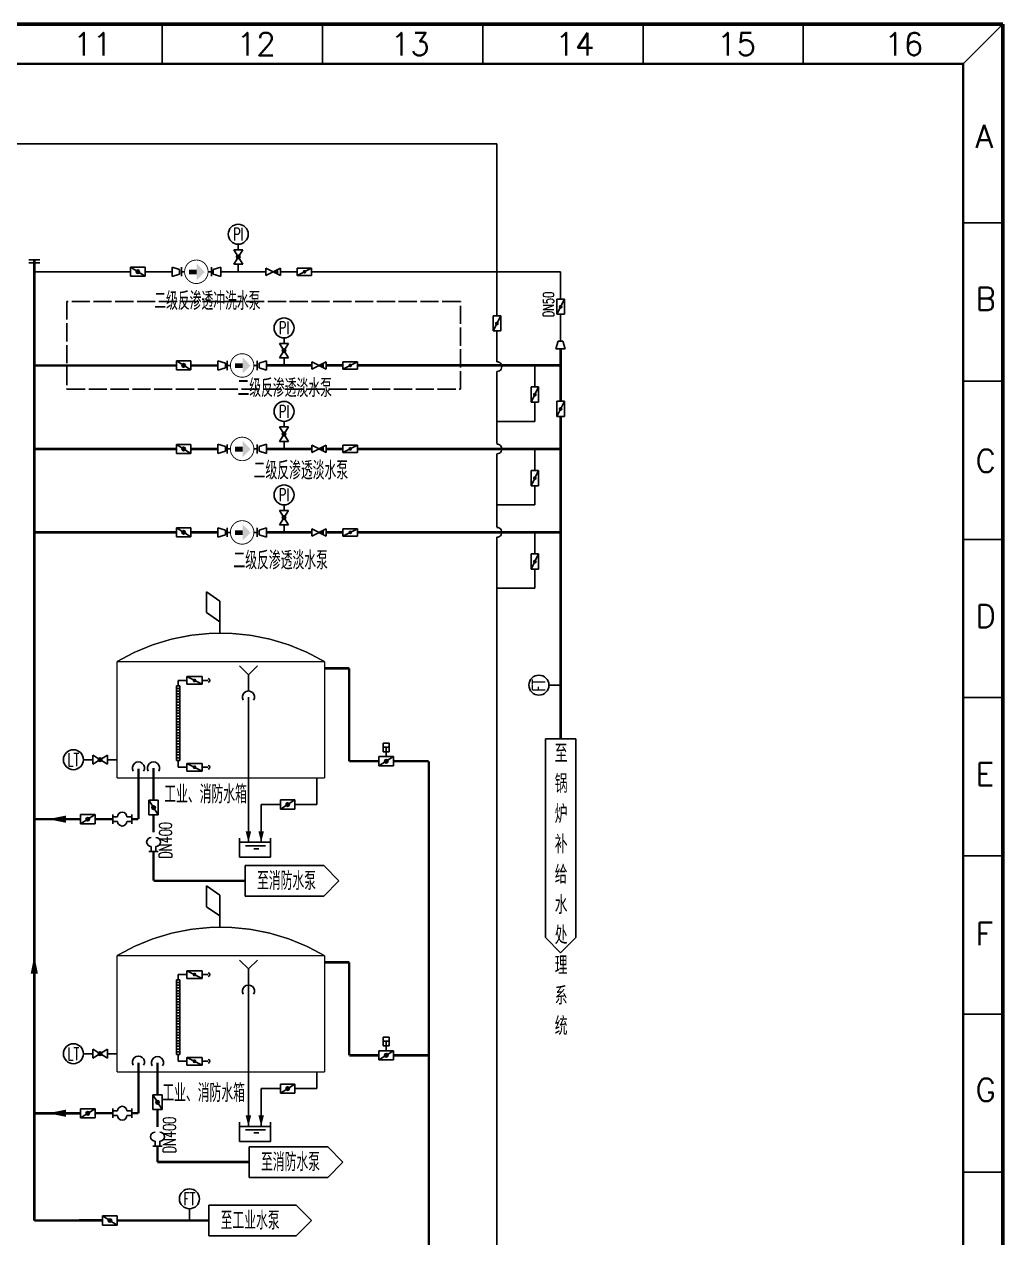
# Model space of a CAD drawing. Header units: millimetres. Extents: x 4389 to 5116, y 17000 to 17505.
# Drawn here: x 4846.5 to 5115.8, y 17170.9 to 17504.8 of the extents above; entities that cross this region are included whole.
import ezdxf
from ezdxf.enums import TextEntityAlignment as Align

# ---------------------------------------------------------------- set-up
doc = ezdxf.new("R2010")
doc.units = ezdxf.units.MM
doc.linetypes.add('DASHED', pattern=[6, 5, -1])
for name, color, linetype in [('1', 1, 'Continuous'), ('3', 1, 'Continuous'), ('B', 6, 'Continuous'), ('cloud', 7, 'Continuous'), ('TEXT', 5, 'Continuous'), ('修改', 7, 'Continuous'), ('手动蝶阀', 7, 'Continuous'), ('明细栏', 7, 'Continuous'), ('气动蝶阀', 7, 'Continuous'), ('生产水', 1, 'Continuous')]:
    doc.layers.add(name, color=color, linetype=linetype)
doc.styles.add('HZ', font='geditxt.shx', dxfattribs={"width": 0.7, "bigfont": 'hztxt1.shx'})
doc.styles.add('样式 2', font='txt.shx', dxfattribs={"height": 2})

# ---------------------------------------------------------------- blocks, each defined once
blk = doc.blocks.new('A$C17911FE2')
h = blk.add_hatch(color=0)
edge = h.paths.add_edge_path()
edge.add_arc((1.25, 2.000000170604835), 0.5, 0, 360)
at = {"color": 0}
for p, q in [((0, 1.706048351479694e-07), (2.5, 4.000000170604835)), ((0, 4.000000170604835), (0, 1.706048351479694e-07)), ((0, 4.000000170604835), (2.5, 4.000000170604835)), ((2.5, 4.000000170604835), (2.5, 1.706048351479694e-07)), ((0, 1.706048351479694e-07), (2.5, 1.706048351479694e-07))]:
    blk.add_line(p, q, dxfattribs=at)
blk.add_circle((1.25, 2.000000170604835), 0.5, dxfattribs=at)
blk = doc.blocks.new('A$C73E33F1F')
at = {"color": 7}
for p, q in [((1.174184410501766e-05, 1.316471752943471e-06), (1.174184410501766e-05, 2.55753120989084)), ((2.089024229475058, 1.920021515323697), (2.089024229475058, 0.637511011038896))]:
    blk.add_line(p, q, dxfattribs=at)
at = {"color": 0}
for p, q in [((2.089024229475058, 1.920021515323697), (1.174184410501766e-05, 2.55753120989084)), ((2.089024229475058, 0.637511011038896), (1.174184410501766e-05, 1.316471752943471e-06))]:
    blk.add_line(p, q, dxfattribs=at)
blk = doc.blocks.new('A$C44DA49FD')
at = {"color": 0, "const_width": 0.25}
blk.add_lwpolyline([(7.342407961882458, 3.357097850809168, 1.000000001724016), (0.8782189824385966, 3.357097850809168, 0.9999999982760351), (7.342407961882458, 3.357097850809168, -0.9999999982760355)], format="xyb", dxfattribs=at)
at = {"color": 7}
for points in [[(4.216031578106055, 3.962341459036907), (2.112595638981389, 3.962341459036907), (4.216031578106055, 2.639341459036586), (2.112595638981389, 2.639341459036586)], [(6.421031578105982, 3.300841459036747), (4.216031578106055, 5.617963431619501), (4.216031578106055, 1.095841459036819)]]:
    blk.add_solid(points, dxfattribs=at)
at = {"layer": '修改', "color": 0}
for p, q in [((-4.896798884601594e-06, 4.607097856381642), (-4.896798884601594e-06, 2.107097856381642)), ((-4.896798856179885e-06, 3.357097856381188), (0.9130881543019029, 3.357097856381188)), ((8.255501012983217, 3.357097856381188), (7.342407961882458, 3.357097856381188)), ((8.255501012983245, 4.607097856381642), (8.255501012983245, 2.107097856381642))]:
    blk.add_line(p, q, dxfattribs=at)
blk = doc.blocks.new('A$C10D062EE')
at = {"layer": '气动蝶阀', "color": 7}
for p, q in [((3.541500518622342e-06, 2.830260075644219), (2.369562532599048, 2.830260075644219)), ((3.541500518622342e-06, 2.830260075644219), (3.541500518622342e-06, 1.169740265566361)), ((3.541500518622342e-06, 1.169740265566361), (2.369562532599048, 1.169740265566361)), ((1.148882656100568, 2.830260075645128), (1.148882656100568, 1.169740265566361)), ((3.73266406672542, 2.000000170605745), (1.148882656100568, 2.000000170605745)), ((2.369562532599048, 2.830260075644219), (2.369562532599048, 1.169740265566361))]:
    blk.add_line(p, q, dxfattribs=at)
at = {"color": 0}
blk.add_blockref('A$C17911FE2', (3.73266406672542, 9.094947017729282e-13), dxfattribs=at)

msp = doc.modelspace()

# ---------------------------------------------------------------- hatches: boundary and pattern name
h = msp.add_hatch(color=0)
edge = h.paths.add_edge_path()
edge.add_arc((4905.394353996447, 17440.80017453073), 0.5, 0, 360)
for points in [[(4916.166878753059, 17436.15624393796), (4915.022469565462, 17436.72844853177), (4916.166878753059, 17437.30065312556)], [(4928.770071683849, 17410.37137420509), (4927.625662496252, 17410.94357879888), (4928.770071683849, 17411.51578339268)], [(4928.770071683849, 17387.39633230394), (4927.625662496252, 17387.96853689773), (4928.770071683849, 17388.54074149154)], [(4928.770071683849, 17364.42129040279), (4927.625662496252, 17364.99349499659), (4928.770071683849, 17365.56569959039)]]:
    msp.add_hatch(color=256).paths.add_polyline_path(points)
h = msp.add_hatch(color=0)
edge = h.paths.add_edge_path()
edge.add_arc((4917.997546927236, 17415.00860733122), 0.5, 0, 360)
h = msp.add_hatch(color=0)
edge = h.paths.add_edge_path()
edge.add_arc((4917.997546927236, 17392.03356543008), 0.5, 0, 360)
h = msp.add_hatch(color=0)
edge = h.paths.add_edge_path()
edge.add_arc((4917.997546927236, 17369.05852352893), 0.5, 0, 360)
h = msp.add_hatch(color=0)
edge = h.paths.add_edge_path()
edge.add_arc((4867.379859285674, 17302.43155151436), 0.5, 0, 360)
h = msp.add_hatch(color=0)
edge = h.paths.add_edge_path()
edge.add_arc((4867.379859285674, 17221.49690572357), 0.5, 0, 360)

# ---------------------------------------------------------------- linework, layer by layer
at = {"color": 7, "linetype": 'ByBlock', "lineweight": 50}
for p, q in [((4388.593228146448, 17504.84202696135), (5115.828018915087, 17504.84202696135)), ((5115.828018915087, 17504.84202696135), (5115.828018915087, 16999.69690283464))]:
    msp.add_line(p, q, dxfattribs=at)
at = {"color": 7, "linetype": 'ByBlock', "lineweight": -3}
for p, q in [((4884.484616163089, 17504.84202696135), (4884.484616163089, 17493.95527859656)), ((4928.575947040528, 17504.84202696135), (4928.575947040528, 17493.95527859656)), ((4972.73984386006, 17504.84202696135), (4972.73984386006, 17493.95527859656)), ((5016.8311747375, 17504.84202696135), (5016.8311747375, 17493.95527859656)), ((5060.92250561494, 17504.84202696135), (5060.92250561494, 17493.95527859656)), ((5104.941270550288, 17493.95527859656), (5115.828018915087, 17504.84202696135)), ((5115.828018915087, 17450.16442318434), (5104.941270550288, 17450.16442318434)), ((5115.828018915087, 17450.16442318434), (5104.941270550288, 17450.16442318434)), ((5115.828018915087, 17406.61742972515), (5104.941270550288, 17406.61742972515)), ((5115.828018915087, 17363.07043626595), (5104.941270550288, 17363.07043626595)), ((5115.828018915087, 17319.52344280675), (5104.941270550288, 17319.52344280675)), ((5115.828018915087, 17275.97644934755), (5104.941270550288, 17275.97644934755)), ((5115.828018915087, 17232.42945588835), (5104.941270550288, 17232.42945588835)), ((5115.828018915087, 17188.88246242915), (5104.941270550288, 17188.88246242915))]:
    msp.add_line(p, q, dxfattribs=at)
at = {"color": 7, "linetype": 'ByBlock', "lineweight": 30}
for p, q in [((4399.479976511249, 17493.95527859656), (5104.941270550288, 17493.95527859656)), ((5104.941270550288, 17493.95527859656), (5104.941270550288, 17010.58365119944))]:
    msp.add_line(p, q, dxfattribs=at)
at = {"color": 0}
for p, q in [((4976.596856118215, 17471.94187671013), (4514.907479139046, 17471.94187671013)), ((4905.394353996447, 17444.30017453073), (4905.394353996447, 17442.80017453073)), ((4906.644353996447, 17442.80017453073), (4904.144353996447, 17438.80017453073)), ((4906.644353996447, 17442.80017453073), (4904.144353996447, 17442.80017453073)), ((4906.644353996447, 17438.80017453073), (4904.144353996447, 17438.80017453073)), ((4905.394353996447, 17438.80017453073), (4905.394353996447, 17436.72844853176)), ((4917.997546927236, 17418.50860733122), (4917.997546927236, 17417.00860733122)), ((4919.247546927236, 17417.00860733122), (4916.747546927236, 17413.00860733122)), ((4919.247546927236, 17417.00860733122), (4916.747546927236, 17417.00860733122)), ((4919.247546927236, 17413.00860733122), (4916.747546927236, 17413.00860733122)), ((4917.997546927236, 17413.00860733122), (4917.997546927236, 17410.93688133225)), ((4917.997546927236, 17395.53356543008), (4917.997546927236, 17394.03356543008)), ((4919.247546927236, 17394.03356543008), (4916.747546927236, 17390.03356543008)), ((4919.247546927236, 17394.03356543008), (4916.747546927236, 17394.03356543008)), ((4919.247546927236, 17390.03356543008), (4916.747546927236, 17390.03356543008)), ((4917.997546927236, 17390.03356543008), (4917.997546927236, 17387.96183943111)), ((4919.247546927236, 17371.05852352893), (4916.747546927236, 17367.05852352893)), ((4919.247546927236, 17371.05852352893), (4916.747546927236, 17371.05852352893)), ((4917.997546927236, 17372.55852352893), (4917.997546927236, 17371.05852352893)), ((4919.247546927236, 17367.05852352893), (4916.747546927236, 17367.05852352893)), ((4917.997546927236, 17367.05852352893), (4917.997546927236, 17364.98679752996)), ((4896.684663285087, 17348.60104682175), (4896.684663285087, 17342.90513515995)), ((4990.906069742872, 17322.94742775734), (4994.133266950448, 17322.94742775734)), ((4989.933266950446, 17308.16407837288), (4998.333266950447, 17308.16407837288)), ((4865.379859285674, 17303.68155151436), (4869.379859285674, 17301.18155151436)), ((4865.379859285674, 17303.68155151436), (4865.379859285674, 17301.18155151436)), ((4869.379859285674, 17303.68155151436), (4869.379859285674, 17301.18155151436)), ((4907.26735167929, 17264.88461624452), (4907.26735167929, 17273.28461624452)), ((4933.124377263514, 17269.08461624452), (4928.924377263514, 17273.28461624452)), ((4896.684663285087, 17267.66640103095), (4896.684663285087, 17261.97048936916)), ((4933.124377263514, 17269.08461624452), (4928.924377263514, 17264.88461624452)), ((4994.13326695045, 17249.28242114025), (4989.933266950446, 17253.48242114024)), ((4994.13326695045, 17249.28242114025), (4998.333266950447, 17253.48242114024)), ((4865.379859285674, 17222.74690572357), (4869.379859285674, 17220.24690572357)), ((4865.379859285674, 17222.74690572357), (4865.379859285674, 17220.24690572357)), ((4869.379859285674, 17222.74690572357), (4869.379859285674, 17220.24690572357)), ((4908.359467848785, 17187.47166207051), (4908.359467848785, 17195.87166207052)), ((4934.216493433009, 17191.67166207052), (4930.016493433009, 17195.87166207052)), ((4934.216493433009, 17191.67166207052), (4930.016493433009, 17187.47166207051)), ((4891.953304465071, 17178.82096353567), (4891.953304465071, 17175.5937663281)), ((4897.254347227536, 17171.3937663281), (4897.254347227536, 17179.7937663281)), ((4925.524069250389, 17175.5937663281), (4921.324069250389, 17179.7937663281)), ((4925.524069250389, 17175.5937663281), (4921.324069250389, 17171.3937663281))]:
    msp.add_line(p, q, dxfattribs=at)
at = {"color": 3, "linetype": 'Continuous'}
for p, q in [((4847.750886187461, 17439.9956233747), (4850.750886187461, 17439.9956233747)), ((4847.750886187461, 17439.1956233747), (4850.750886187461, 17439.1956233747))]:
    msp.add_line(p, q, dxfattribs=at)
at = {"color": 7}
for p, q in [((4917.022012421805, 17435.72867710359), (4913.022926709119, 17437.72821995993)), ((4913.022926709119, 17435.72867710359), (4917.022012421805, 17437.72821995993)), ((4913.022926709119, 17437.72821995993), (4913.022926709119, 17435.72867710359)), ((4913.022926709119, 17437.72821995993), (4913.022926709119, 17435.72867710359)), ((4917.022012421805, 17437.72821995993), (4917.022012421805, 17435.72867710359)), ((4921.58533087597, 17435.72867710359), (4921.58533087597, 17437.72821995993)), ((4925.584416588655, 17437.72821995993), (4921.58533087597, 17435.72867710359)), ((4925.584416588655, 17435.72867710359), (4925.584416588655, 17437.72821995993)), ((4925.584416588656, 17435.72867710359), (4925.584416588656, 17437.72821995993)), ((4917.022926709119, 17436.72844853176), (4921.58533087597, 17436.72844853176)), ((4929.625205352595, 17409.94380737071), (4925.626119639908, 17411.94335022705)), ((4925.626119639908, 17409.94380737071), (4929.625205352595, 17411.94335022705)), ((4925.626119639908, 17411.94335022705), (4925.626119639908, 17409.94380737071)), ((4925.626119639908, 17411.94335022705), (4925.626119639908, 17409.94380737071)), ((4929.625205352595, 17411.94335022705), (4929.625205352595, 17409.94380737071)), ((4934.188523806759, 17409.94380737071), (4934.188523806759, 17411.94335022705)), ((4938.187609519445, 17411.94335022705), (4934.188523806759, 17409.94380737071)), ((4938.187609519445, 17409.94380737071), (4938.187609519445, 17411.94335022705)), ((4938.187609519446, 17409.94380737071), (4938.187609519446, 17411.94335022705)), ((4987.032816857827, 17410.94357879888), (4987.032816857825, 17405.02070799115)), ((4929.625205352595, 17386.96876546956), (4925.626119639908, 17388.9683083259)), ((4925.626119639908, 17386.96876546956), (4929.625205352595, 17388.9683083259)), ((4925.626119639908, 17388.9683083259), (4925.626119639908, 17386.96876546956)), ((4925.626119639908, 17388.9683083259), (4925.626119639908, 17386.96876546956)), ((4929.625205352595, 17388.9683083259), (4929.625205352595, 17386.96876546956)), ((4934.188523806759, 17386.96876546956), (4934.188523806759, 17388.9683083259)), ((4938.187609519445, 17388.9683083259), (4934.188523806759, 17386.96876546956)), ((4938.187609519445, 17386.96876546956), (4938.187609519445, 17388.9683083259)), ((4938.187609519446, 17386.96876546956), (4938.187609519446, 17388.9683083259)), ((4987.032816857828, 17387.96853689774), (4987.032816857826, 17382.04566609001)), ((4929.625205352595, 17363.99372356842), (4925.626119639908, 17365.99326642476)), ((4925.626119639908, 17363.99372356842), (4929.625205352595, 17365.99326642476)), ((4925.626119639908, 17365.99326642476), (4925.626119639908, 17363.99372356842)), ((4925.626119639908, 17365.99326642476), (4925.626119639908, 17363.99372356842)), ((4929.625205352595, 17365.99326642476), (4929.625205352595, 17363.99372356842)), ((4934.188523806759, 17363.99372356842), (4934.188523806759, 17365.99326642476)), ((4938.187609519445, 17365.99326642476), (4934.188523806759, 17363.99372356842)), ((4938.187609519445, 17363.99372356842), (4938.187609519445, 17365.99326642476)), ((4938.187609519446, 17363.99372356842), (4938.187609519446, 17365.99326642476)), ((4987.032816857828, 17364.99349499659), (4987.032816857826, 17359.07062418886)), ((4891.285527211543, 17325.28089517027), (4895.484567211544, 17323.18137517027)), ((4891.285527211543, 17323.18137517027), (4891.285527211543, 17325.28089517027)), ((4891.285527211543, 17323.18137517027), (4891.285527211543, 17325.28089517027)), ((4895.484567211544, 17323.18137517027), (4895.484567211544, 17325.28089517027)), ((4891.285527212418, 17301.40498845121), (4895.484567212417, 17299.30546845121)), ((4891.285527212418, 17299.30546845121), (4891.285527212418, 17301.40498845121)), ((4891.285527212418, 17299.30546845121), (4891.285527212418, 17301.40498845121)), ((4895.484567212417, 17299.30546845121), (4895.484567212417, 17301.40498845121)), ((4891.285527211543, 17244.34624937948), (4895.484567211544, 17242.24672937947)), ((4891.285527211543, 17242.24672937947), (4891.285527211543, 17244.34624937948)), ((4891.285527211543, 17242.24672937947), (4891.285527211543, 17244.34624937948)), ((4895.484567211544, 17242.24672937947), (4895.484567211544, 17244.34624937948)), ((4891.285527212418, 17220.47034266041), (4895.484567212417, 17218.37082266041)), ((4891.285527212418, 17218.37082266041), (4891.285527212418, 17220.47034266041)), ((4891.285527212418, 17218.37082266041), (4891.285527212418, 17220.47034266041)), ((4895.484567212417, 17218.37082266041), (4895.484567212417, 17220.47034266041))]:
    msp.add_line(p, q, dxfattribs=at)
at = {"color": 7, "linetype": 'Continuous'}
for p, q in [((4849.250886187462, 17436.72175106513), (4875.756693789693, 17436.72175106513)), ((4879.756693789693, 17436.72175106513), (4887.161898576794, 17436.72175106513)), ((4900.595429461838, 17436.72844853176), (4913.022926709119, 17436.72844853176))]:
    msp.add_line(p, q, dxfattribs=at)
for p, q in [((4896.684663285087, 17348.60104682175), (4900.281928061418, 17346.06512189017)), ((4900.281928061418, 17346.06512189017), (4900.281928061418, 17337.27339935478)), ((4896.684663285087, 17342.90513515995), (4900.281928061418, 17340.36921022837)), ((4908.189580744177, 17325.75546701925), (4905.701767823409, 17328.22539572659)), ((4908.189580744177, 17325.75546701925), (4910.677393664945, 17328.22539572659)), ((4908.189580744177, 17325.75546701925), (4908.189580744177, 17321.33373462357)), ((4908.189580744177, 17319.6541186506), (4908.189580744177, 17279.69196221143)), ((4927.008099378868, 17297.41531403597), (4927.008099378868, 17290.08784519158)), ((4911.705733205823, 17290.08784519158), (4911.705733205823, 17279.69196221143)), ((4916.990422372075, 17290.08784519158), (4911.705733205823, 17290.08784519158)), ((4927.008099378868, 17290.08784519158), (4920.990422372075, 17290.08784519158)), ((4905.779606327152, 17280.80147289293), (4905.779606327152, 17275.55267297742)), ((4914.282662190291, 17275.55267297742), (4914.282662190291, 17280.80147289293)), ((4914.282662190291, 17279.69196221143), (4905.779606327152, 17279.69196221143)), ((4912.917974212256, 17278.69156756439), (4907.433281498282, 17278.69156756439)), ((4909.243814271393, 17278.69156756439), (4907.459222300116, 17278.69156756439)), ((4911.028406242669, 17277.87774945274), (4909.663718264635, 17277.87774945274)), ((4912.917974212256, 17278.69156756439), (4911.448310235911, 17278.69156756439)), ((4905.779606327152, 17275.55267297742), (4914.282662190291, 17275.55267297742)), ((4896.684663285087, 17267.66640103095), (4900.281928061418, 17265.13047609937)), ((4900.281928061418, 17265.13047609937), (4900.281928061418, 17256.33875356398)), ((4896.684663285087, 17261.97048936916), (4900.281928061418, 17259.43456443758)), ((4908.189580744177, 17244.82082122846), (4905.701767823409, 17247.29074993579)), ((4908.189580744177, 17244.82082122846), (4910.677393664945, 17247.29074993579)), ((4908.189580744177, 17244.82082122846), (4908.189580744177, 17240.39908883277)), ((4908.189580744177, 17241.469039457), (4908.189580744177, 17201.50688301782)), ((4927.008099378868, 17216.48066824518), (4927.008099378869, 17211.90276599797)), ((4911.705733205823, 17211.90276599797), (4911.705733205823, 17201.50688301782)), ((4916.990422372075, 17211.90276599797), (4911.705733205823, 17211.90276599797)), ((4927.008099378868, 17211.90276599797), (4920.990422372075, 17211.90276599797)), ((4905.779606327152, 17202.61639369932), (4905.779606327152, 17197.36759378381)), ((4914.282662190291, 17201.50688301782), (4905.779606327152, 17201.50688301782)), ((4912.917974212256, 17200.50648837079), (4907.433281498282, 17200.50648837079)), ((4909.243814271393, 17200.50648837079), (4907.459222300116, 17200.50648837079)), ((4912.917974212256, 17200.50648837079), (4911.448310235911, 17200.50648837079)), ((4914.282662190291, 17197.36759378381), (4914.282662190291, 17202.61639369932)), ((4905.779606327152, 17197.36759378381), (4914.282662190291, 17197.36759378381)), ((4911.028406242669, 17199.69267025913), (4909.663718264635, 17199.69267025913))]:
    msp.add_line(p, q)
at = {"color": 3, "linetype": 'Continuous', "const_width": 0.7}
for points in [[(4849.25088618746, 17439.9956233747), (4849.25088618746, 17175.5937663281)], [(4994.133266950445, 17415.51786208442), (4994.133266950444, 17401.2690146534)], [(4849.25088618746, 17410.93688133225), (4888.359886720482, 17410.93688133225)], [(4892.359886720482, 17410.93688133225), (4899.765091507583, 17410.93688133225)], [(4913.198622392627, 17410.94357879888), (4925.626119639908, 17410.94357879888)], [(4929.626119639908, 17410.94357879888), (4934.188523806759, 17410.94357879888)], [(4938.188523806759, 17410.94357879888), (4994.133266950446, 17410.94357879888)], [(4994.133266950446, 17396.88960420541), (4994.133266950446, 17308.16407837288)], [(4849.25088618746, 17387.96183943111), (4888.359886720482, 17387.96183943111)], [(4892.359886720482, 17387.96183943111), (4899.765091507583, 17387.96183943111)], [(4913.198622392627, 17387.96853689773), (4925.626119639908, 17387.96853689773)], [(4929.626119639908, 17387.96853689773), (4934.188523806759, 17387.96853689773)], [(4938.188523806759, 17387.96853689773), (4994.133266950446, 17387.96853689773)], [(4849.25088618746, 17364.98679752996), (4888.359886720482, 17364.98679752996)], [(4892.359886720482, 17364.98679752996), (4899.765091507583, 17364.98679752996)], [(4913.198622392627, 17364.99349499659), (4925.626119639908, 17364.99349499659)], [(4929.626119639908, 17364.99349499659), (4934.188523806759, 17364.99349499659)], [(4938.188523806759, 17364.99349499659), (4994.133266950446, 17364.99349499659)], [(4935.933178197311, 17327.55940482552), (4929.156601978952, 17327.55940482552)], [(4935.933178197311, 17327.55940482552), (4935.933178197311, 17302.01117584283)], [(4944.130223390181, 17302.01117584283), (4935.933178197311, 17302.01117584283)], [(4957.847890632119, 17302.01117584283), (4948.130223390181, 17302.01117584283)], [(4957.847890632119, 17163.39297717617), (4957.847890632119, 17302.01117584283)], [(4877.928922491059, 17299.95767832811), (4877.928922491059, 17294.9708398813)], [(4877.928922491059, 17297.41531403597), (4877.928922491059, 17286.06597162046)], [(4882.05938913032, 17300.12716418669), (4882.05938913032, 17291.25414379087)], [(4882.0715821088, 17287.25414379087), (4882.0715821088, 17282.39108237622)], [(4861.981446324882, 17286.05377864198), (4849.25088618746, 17286.05377864198)], [(4870.844507739528, 17286.06597162046), (4865.981446324882, 17286.06597162046)], [(4882.07158210878, 17277.15344632858), (4882.07158210878, 17269.08461624452)], [(4907.26735167929, 17269.08461624451), (4882.07158210878, 17269.08461624452)], [(4935.933178197311, 17246.62475903472), (4929.156601978952, 17246.62475903472)], [(4935.933178197311, 17246.62475903472), (4935.933178197311, 17221.07653005203)], [(4944.130223390181, 17221.07653005203), (4935.933178197311, 17221.07653005203)], [(4957.847890632119, 17221.07653005203), (4948.130223390181, 17221.07653005203)], [(4877.928922491059, 17219.02303253732), (4877.928922491059, 17214.0361940905)], [(4883.151505299815, 17219.02303253732), (4883.151505299815, 17210.1500121415)], [(4877.928922491059, 17216.48066824518), (4877.928922491059, 17205.13132582966)], [(4861.981446324882, 17205.11913285118), (4849.25088618746, 17205.11913285118)], [(4870.844507739528, 17205.13132582966), (4865.981446324882, 17205.13132582966)], [(4883.163698278295, 17206.1500121415), (4883.163698278295, 17201.28695072685)], [(4883.163698278275, 17196.04931467921), (4883.163698278275, 17191.67166207052)], [(4908.359467848785, 17191.67166207051), (4883.163698278275, 17191.67166207052)], [(4868.058577657025, 17175.6230531815), (4849.25088618746, 17175.5937663281)], [(4897.254347227536, 17175.5937663281), (4872.058577657025, 17175.5937663281)]]:
    msp.add_lwpolyline(points, dxfattribs=at)
at = {"const_width": 0.3674159940862945}
for points in [[(4871.989649908741, 17329.41393317214, -0.2749898377790941), (4929.156601978952, 17329.41393317214)], [(4871.989649908741, 17248.47928738135, -0.2749898377790941), (4929.156601978952, 17248.47928738135)]]:
    msp.add_lwpolyline(points, format="xyb", dxfattribs=at)
for points in [[(4929.156601978952, 17329.41393317214), (4871.989649908741, 17329.41393317214)], [(4871.98964990874, 17329.41393317214), (4871.98964990874, 17297.41531403597)], [(4929.156601978952, 17329.41393317214), (4929.156601978952, 17297.41531403597)], [(4929.156601978952, 17297.41531403597), (4871.98964990874, 17297.41531403597)], [(4929.156601978952, 17248.47928738135), (4871.989649908741, 17248.47928738135)], [(4871.98964990874, 17248.47928738135), (4871.98964990874, 17216.48066824518)], [(4929.156601978952, 17248.47928738135), (4929.156601978952, 17216.48066824518)], [(4929.156601978952, 17216.48066824518), (4871.98964990874, 17216.48066824518)]]:
    msp.add_lwpolyline(points, dxfattribs=at)
at = {"color": 0, "linetype": 'Continuous', "const_width": 0.7}
for points in [[(4877.928922491059, 17286.06597162046), (4876.082143786711, 17286.06597162046)], [(4877.928922491059, 17205.13132582966), (4876.082143786711, 17205.13132582966)]]:
    msp.add_lwpolyline(points, dxfattribs=at)
at = {"color": 7}
for points in [[(4908.189580744179, 17282.69196221143, 1.5, 0, 0), (4908.189580744179, 17279.69196221143, 0, 0, 0)], [(4911.705733205823, 17282.69196221143, 1.5, 0, 0), (4911.705733205823, 17279.69196221143, 0, 0, 0)], [(4908.189580744179, 17204.50688301782, 1.5, 0, 0), (4908.189580744179, 17201.50688301782, 0, 0, 0)], [(4911.705733205823, 17204.50688301782, 1.5, 0, 0), (4911.705733205823, 17201.50688301782, 0, 0, 0)]]:
    msp.add_lwpolyline(points, format="xyseb", dxfattribs=at)
at = {"color": 0}
for centre, radius in [((4905.394353996447, 17447.05017453073), 2.75), ((4905.394353996447, 17440.80017453073), 0.5), ((4917.997546927236, 17421.25860733122), 2.75), ((4917.997546927236, 17415.00860733122), 0.5), ((4917.997546927236, 17398.28356543008), 2.75), ((4917.997546927236, 17392.03356543008), 0.5), ((4917.997546927236, 17375.30852352893), 2.75), ((4917.997546927236, 17369.05852352893), 0.5), ((4988.156069742872, 17322.94742775734), 2.75), ((4860.020068662608, 17302.43155151436), 2.75), ((4867.379859285674, 17302.43155151436), 0.5), ((4860.020068662608, 17221.49690572357), 2.75), ((4867.379859285674, 17221.49690572357), 0.5), ((4891.953304465071, 17181.57096353567), 2.75)]:
    msp.add_circle(centre, radius, dxfattribs=at)
at = {"color": 7, "ltscale": 0.2}
for centre in [(4897.102616850356, 17324.23113517026), (4897.102616851229, 17300.3552284512), (4897.102616850356, 17243.29648937947), (4897.102616851229, 17219.4205826604)]:
    msp.add_arc(centre, 0.5011607972932136, 270, 90, dxfattribs=at)
for centre in [(4908.189580744177, 17319.6541186506), (4908.189580744177, 17238.71947285981)]:
    msp.add_arc(centre, 1.679615972965918, 328.7531631836703, 211.2468368163297)
at = {"color": 3, "linetype": 'Continuous'}
for centre, radius, start, end in [((4877.902053814492, 17300.12716418669), 1.679615972965918, 328.7531631836703, 211.2468368163297), ((4882.05938913032, 17300.12716418669), 1.679615972964104, 328.7531631837948, 211.2468368162052), ((4877.902053814492, 17219.19251839589), 1.679615972965918, 328.7531631836703, 211.2468368163297), ((4883.151505299815, 17219.02303253732), 1.679615972964104, 328.753163183795, 211.246836816205)]:
    msp.add_arc(centre, radius, start, end, dxfattribs=at)
at = {"layer": '1', "color": 0}
for p, q in [((4904.144353996447, 17442.80017453073), (4906.644353996447, 17438.80017453073)), ((4916.747546927236, 17417.00860733122), (4919.247546927236, 17413.00860733122)), ((4987.032816857823, 17405.20107850672), (4987.032816857823, 17405.02070799115)), ((4987.032816857823, 17405.20107850672), (4987.032816857823, 17405.02070799115)), ((4987.032816857825, 17400.82166805873), (4987.032816857814, 17395.54556696039)), ((4987.03281685782, 17400.82166805873), (4987.032816857818, 17395.54556696039)), ((4994.133266950444, 17401.2690146534), (4994.133266950444, 17401.08864413782)), ((4994.133266950444, 17401.2690146534), (4994.133266950444, 17401.08864413782)), ((4987.032816857818, 17395.54556696039), (4976.596856118214, 17395.54556696039)), ((4916.747546927236, 17394.03356543008), (4919.247546927236, 17390.03356543008)), ((4987.032816857823, 17382.22603660558), (4987.032816857823, 17382.04566609001)), ((4987.032816857823, 17382.22603660558), (4987.032816857823, 17382.04566609001)), ((4987.032816857826, 17377.84662615759), (4987.032816857815, 17372.57052505925)), ((4987.032816857821, 17377.84662615759), (4987.032816857819, 17372.57052505925)), ((4916.747546927236, 17371.05852352893), (4919.247546927236, 17367.05852352893)), ((4987.032816857819, 17372.57052505925), (4976.596856118215, 17372.57052505925)), ((4987.032816857823, 17359.25099470443), (4987.032816857823, 17359.07062418886)), ((4987.032816857823, 17359.25099470443), (4987.032816857823, 17359.07062418886)), ((4987.032816857826, 17354.87158425645), (4987.032816857815, 17349.5954831581)), ((4987.032816857821, 17354.87158425645), (4987.032816857819, 17349.5954831581)), ((4987.032816857819, 17349.5954831581), (4976.596856118215, 17349.5954831581)), ((4865.379859285674, 17301.18155151436), (4869.379859285674, 17303.68155151436)), ((4865.379859285674, 17220.24690572357), (4869.379859285674, 17222.74690572357))]:
    msp.add_line(p, q, dxfattribs=at)
at = {"layer": '1', "color": 7}
for p, q in [((4921.58533087597, 17437.72821995993), (4925.584416588655, 17437.72821995993)), ((4916.166878753059, 17437.30065312556), (4916.166878753059, 17436.15624393796)), ((4916.166878753059, 17437.30065312556), (4916.166878753059, 17436.15624393796)), ((4925.584416588655, 17435.72867710359), (4921.58533087597, 17435.72867710359)), ((4928.770071683849, 17411.51578339268), (4928.770071683849, 17410.37137420508)), ((4928.770071683849, 17411.51578339268), (4928.770071683849, 17410.37137420508)), ((4934.188523806759, 17411.94335022705), (4938.187609519445, 17411.94335022705)), ((4938.187609519445, 17409.94380737071), (4934.188523806759, 17409.94380737071)), ((4928.770071683849, 17388.54074149153), (4928.770071683849, 17387.39633230393)), ((4928.770071683849, 17388.54074149153), (4928.770071683849, 17387.39633230393)), ((4934.188523806759, 17388.9683083259), (4938.187609519445, 17388.9683083259)), ((4938.187609519445, 17386.96876546956), (4934.188523806759, 17386.96876546956)), ((4928.770071683849, 17365.56569959038), (4928.770071683849, 17364.42129040278)), ((4928.770071683849, 17365.56569959038), (4928.770071683849, 17364.42129040278)), ((4934.188523806759, 17365.99326642476), (4938.187609519445, 17365.99326642476)), ((4938.187609519445, 17363.99372356842), (4934.188523806759, 17363.99372356842)), ((4895.484567211544, 17325.28089517027), (4891.285527211543, 17325.28089517027)), ((4891.285527211543, 17323.18137517027), (4895.484567211544, 17323.18137517027)), ((4989.933266950446, 17253.48242114024), (4989.933266950446, 17308.16407837288)), ((4998.333266950447, 17253.48242114024), (4998.333266950447, 17308.16407837288)), ((4895.484567212417, 17301.40498845121), (4891.285527212418, 17301.40498845121)), ((4891.285527212418, 17299.30546845121), (4895.484567212417, 17299.30546845121)), ((4928.924377263515, 17273.28461624452), (4907.26735167929, 17273.28461624452)), ((4928.924377263515, 17264.88461624452), (4907.26735167929, 17264.88461624452)), ((4895.484567211544, 17244.34624937948), (4891.285527211543, 17244.34624937948)), ((4891.285527211543, 17242.24672937947), (4895.484567211544, 17242.24672937947)), ((4895.484567212417, 17220.47034266041), (4891.285527212418, 17220.47034266041)), ((4891.285527212418, 17218.37082266041), (4895.484567212417, 17218.37082266041)), ((4930.016493433011, 17195.87166207052), (4908.359467848785, 17195.87166207052)), ((4930.01649343301, 17187.47166207051), (4908.359467848785, 17187.47166207051)), ((4921.324069250389, 17179.7937663281), (4897.254347227536, 17179.7937663281)), ((4921.32406925039, 17171.3937663281), (4897.254347227536, 17171.3937663281))]:
    msp.add_line(p, q, dxfattribs=at)
for points, const_width in [([(4923.765398728895, 17436.72844853176, 0.9999999999999998), (4923.45787905422, 17436.72844853176, 1)], 0.6942857140080001), ([(4936.368591659684, 17410.94357879887, 0.9999999999999998), (4936.06107198501, 17410.94357879887, 1)], 0.6942857140080001), ([(4936.368591659684, 17387.96853689773, 0.9999999999999998), (4936.06107198501, 17387.96853689773, 1)], 0.6942857140080001), ([(4936.368591659684, 17364.99349499658, 0.9999999999999998), (4936.06107198501, 17364.99349499658, 1)], 0.6942857140080001), ([(4893.195495965056, 17324.23113517027, -1), (4893.518391623595, 17324.23113517027, -1)], 0.7290000000000001), ([(4893.195495965931, 17300.35522845121, -1), (4893.518391624468, 17300.35522845121, -1)], 0.7290000000000001), ([(4893.195495965056, 17243.29648937947, -1), (4893.518391623595, 17243.29648937947, -1)], 0.7290000000000001), ([(4893.195495965931, 17219.42058266041, -1), (4893.518391624468, 17219.42058266041, -1)], 0.7290000000000001)]:
    msp.add_lwpolyline(points, format="xyb", close=True, dxfattribs=dict(at, const_width=const_width))
at = {"layer": '1', "color": 3}
for points in [[(4853.010977418953, 17286.05377864198, 0, 2, 0), (4858.010977418953, 17286.05377864198, 2, 2, 0)], [(4849.25088618746, 17248.5042128978, 0, 2, 0), (4849.25088618746, 17243.5042128978, 2, 2, 0)], [(4853.010977418953, 17205.11913285118, 0, 2, 0), (4858.010977418953, 17205.11913285118, 2, 2, 0)]]:
    msp.add_lwpolyline(points, format="xyseb", dxfattribs=at)
at = {"layer": '3', "color": 0}
for p, q in [((4976.596856118215, 17471.94187671013), (4976.59685611822, 17424.6282760888)), ((4976.596856118219, 17436.72844853176), (4994.133266950446, 17436.72844853176)), ((4994.133266950446, 17436.72844853176), (4994.13996441707, 17429.21296242503)), ((4994.13996441707, 17425.01392249262), (4994.139964417071, 17417.60687457204)), ((4976.596856118215, 17420.42923615639), (4976.596856118214, 17411.95521966068)), ((4976.596856118215, 17409.27122375735), (4976.596856118214, 17389.41219781568)), ((4976.596856118214, 17386.62653894607), (4976.596856118215, 17366.43715591453)), ((4976.596856118215, 17363.65149704492), (4976.596856118216, 17163.39297717617))]:
    msp.add_line(p, q, dxfattribs=at)
at = {"layer": 'B', "color": 7, "ltscale": 25}
for p, q in [((4888.425842697955, 17302.17592227257), (4888.425842696905, 17322.79581316768)), ((4889.272316801233, 17322.79581316768), (4888.425842696905, 17322.79581316768)), ((4889.272316801233, 17322.79581316768), (4889.272316802283, 17302.17592227257)), ((4888.425842697955, 17221.24127648177), (4888.425842696905, 17241.86116737689)), ((4889.272316801233, 17241.86116737689), (4888.425842696905, 17241.86116737689)), ((4889.272316801233, 17241.86116737689), (4889.272316802283, 17221.24127648177))]:
    msp.add_line(p, q, dxfattribs=at)
at = {"layer": 'B', "color": 0}
for p, q in [((4870.844507739062, 17287.37538063238), (4870.844507739062, 17284.75656260853)), ((4870.844507739528, 17287.37538063236), (4870.844507739528, 17284.75656260852)), ((4876.082143786711, 17287.37538063238), (4876.082143786711, 17284.75656260853)), ((4870.844507739062, 17206.44073484159), (4870.844507739062, 17203.82191681773)), ((4870.844507739528, 17206.44073484157), (4870.844507739528, 17203.82191681772)), ((4876.082143786711, 17206.44073484159), (4876.082143786711, 17203.82191681773))]:
    msp.add_line(p, q, dxfattribs=at)
at = {"layer": 'B', "color": 0, "ltscale": 25}
for p, q in [((4870.844507739062, 17287.37538063238), (4870.844507739062, 17284.75656260854)), ((4876.082143786711, 17284.75656260854), (4876.082143786711, 17287.37538063238)), ((4870.844507739062, 17286.6862148504), (4872.191574657218, 17286.6862148504)), ((4870.844507739062, 17285.44572839052), (4872.191574657218, 17285.44572839052)), ((4874.735076868323, 17286.6862148504), (4876.082143786711, 17286.6862148504)), ((4874.735076868323, 17285.44572839052), (4876.082143786711, 17285.44572839052)), ((4870.844507739062, 17206.44073484159), (4870.844507739062, 17203.82191681774)), ((4870.844507739062, 17205.75156905961), (4872.191574657218, 17205.75156905961)), ((4870.844507739062, 17204.51108259972), (4872.191574657218, 17204.51108259972)), ((4874.735076868323, 17205.75156905961), (4876.082143786711, 17205.75156905961)), ((4874.735076868323, 17204.51108259972), (4876.082143786711, 17204.51108259972)), ((4876.082143786711, 17203.82191681774), (4876.082143786711, 17206.44073484159))]:
    msp.add_line(p, q, dxfattribs=at)
at = {"layer": 'B', "ltscale": 25}
for p, q in [((4881.451338878855, 17277.15344632858), (4881.451338878855, 17278.50051324673)), ((4882.691825338741, 17277.15344632858), (4882.691825338741, 17278.50051324673)), ((4880.762173096875, 17277.15344632858), (4883.380991120721, 17277.15344632858)), ((4882.54345504835, 17196.04931467921), (4882.54345504835, 17197.39638159736)), ((4883.783941508236, 17196.04931467921), (4883.783941508236, 17197.39638159736)), ((4881.85428926637, 17196.04931467921), (4884.473107290216, 17196.04931467921))]:
    msp.add_line(p, q, dxfattribs=at)
at = {"layer": 'B'}
for p, q in [((4880.762173096875, 17277.15344632858), (4883.380991120728, 17277.15344632858)), ((4880.762173096897, 17277.15344632904), (4883.380991120743, 17277.15344632904)), ((4881.85428926637, 17196.04931467921), (4884.473107290223, 17196.04931467921)), ((4881.854289266392, 17196.04931467967), (4884.473107290238, 17196.04931467967))]:
    msp.add_line(p, q, dxfattribs=at)
at = {"layer": 'B', "color": 0, "ltscale": 25}
for centre, start, end in [((4873.46332576277, 17286.6862148504), 0, 180), ((4873.46332576277, 17285.44572839052), 180, 0), ((4873.46332576277, 17205.75156905961), 0, 180), ((4873.46332576277, 17204.51108259972), 180, 0)]:
    msp.add_arc(centre, 1.271751105516401, start, end, dxfattribs=at)
at = {"layer": 'B', "ltscale": 25}
for centre, start, end in [((4881.451338878855, 17279.77226435229), 90, 270), ((4882.691825338741, 17279.77226435229), 270, 90), ((4882.54345504835, 17198.66813270291), 90, 270), ((4883.783941508236, 17198.66813270291), 270, 90)]:
    msp.add_arc(centre, 1.271751105516401, start, end, dxfattribs=at)
at = {"layer": 'cloud', "color": 7, "linetype": 'Continuous', "ltscale": 25}
for p, q in [((4888.849079748952, 17322.79581316768), (4888.849079748952, 17324.23113517028)), ((4888.849079748952, 17324.23113517028), (4891.285527211543, 17324.23113517026)), ((4895.484567211544, 17324.23113517027), (4897.102616850356, 17324.23113517027)), ((4888.849079749827, 17302.17592227257), (4888.849079749827, 17300.35522845122)), ((4888.849079749827, 17300.35522845122), (4891.285527212418, 17300.35522845119)), ((4895.484567212417, 17300.35522845121), (4897.102616851229, 17300.35522845121)), ((4888.849079748952, 17241.86116737689), (4888.849079748952, 17243.29648937948)), ((4888.849079748952, 17243.29648937948), (4891.285527211543, 17243.29648937946)), ((4895.484567211544, 17243.29648937947), (4897.102616850356, 17243.29648937947)), ((4888.849079749827, 17221.24127648177), (4888.849079749827, 17219.42058266042)), ((4888.849079749827, 17219.42058266042), (4891.285527212418, 17219.4205826604)), ((4895.484567212417, 17219.42058266041), (4897.102616851229, 17219.42058266041))]:
    msp.add_line(p, q, dxfattribs=at)
at = {"layer": 'TEXT', "color": 7, "linetype": 'Continuous', "ltscale": 25}
for p, q in [((4889.060823957074, 17322.05646869741), (4888.425842696905, 17322.05646869741)), ((4889.060823957074, 17321.29892379565), (4888.425842696905, 17321.29892379565)), ((4889.060823957074, 17321.29892379565), (4888.425842696905, 17321.29892379565)), ((4889.060823957307, 17320.54137889389), (4888.425842697137, 17320.54137889389)), ((4889.060823957307, 17319.78383399213), (4888.425842697137, 17319.78383399213)), ((4889.060823957307, 17319.78383399213), (4888.425842697137, 17319.78383399213)), ((4889.060823957307, 17319.02628909037), (4888.425842697137, 17319.02628909037)), ((4889.060823957539, 17318.26874418862), (4888.42584269737, 17318.26874418862)), ((4889.060823957539, 17317.47432349103), (4888.42584269737, 17317.47432349103)), ((4889.060823957539, 17316.71677858927), (4888.42584269737, 17316.71677858927)), ((4889.060823957539, 17315.95923368752), (4888.42584269737, 17315.95923368752)), ((4889.060823957539, 17315.20168878576), (4888.42584269737, 17315.20168878576)), ((4889.060823957539, 17314.444143884), (4888.42584269737, 17314.444143884)), ((4889.060823957539, 17314.444143884), (4888.42584269737, 17314.444143884)), ((4889.060823957539, 17313.64972318642), (4888.42584269737, 17313.64972318642)), ((4889.060823957539, 17312.89217828466), (4888.42584269737, 17312.89217828466)), ((4889.060823957539, 17312.1346333829), (4888.42584269737, 17312.1346333829)), ((4889.060823957539, 17311.37708848114), (4888.42584269737, 17311.37708848114)), ((4889.060823957539, 17310.61954357939), (4888.42584269737, 17310.61954357939)), ((4889.060823957539, 17310.61954357939), (4888.42584269737, 17310.61954357939)), ((4889.060823957539, 17309.8251228818), (4888.42584269737, 17309.8251228818)), ((4889.060823957539, 17309.06757798004), (4888.42584269737, 17309.06757798004)), ((4889.060823957539, 17308.31003307829), (4888.42584269737, 17308.31003307829)), ((4889.060823957539, 17307.55248817653), (4888.42584269737, 17307.55248817653)), ((4889.060823957539, 17306.79494327477), (4888.42584269737, 17306.79494327477)), ((4889.060823957539, 17306.79494327477), (4888.42584269737, 17306.79494327477)), ((4889.060823957539, 17306.00052257719), (4888.42584269737, 17306.00052257719)), ((4889.060823957539, 17305.24297767543), (4888.42584269737, 17305.24297767543)), ((4889.060823957539, 17304.48543277367), (4888.42584269737, 17304.48543277367)), ((4889.060823957539, 17303.72788787191), (4888.42584269737, 17303.72788787191)), ((4889.060823957539, 17302.97034297016), (4888.42584269737, 17302.97034297016)), ((4889.060823957539, 17302.97034297016), (4888.42584269737, 17302.97034297016)), ((4889.272316802282, 17302.17592227257), (4888.42584269737, 17302.17592227257)), ((4889.060823957074, 17241.12182290661), (4888.425842696905, 17241.12182290661)), ((4889.060823957074, 17240.36427800485), (4888.425842696905, 17240.36427800485)), ((4889.060823957074, 17240.36427800485), (4888.425842696905, 17240.36427800485)), ((4889.060823957307, 17239.60673310309), (4888.425842697137, 17239.60673310309)), ((4889.060823957307, 17238.84918820134), (4888.425842697137, 17238.84918820134)), ((4889.060823957307, 17238.84918820134), (4888.425842697137, 17238.84918820134)), ((4889.060823957307, 17238.09164329958), (4888.425842697137, 17238.09164329958)), ((4889.060823957539, 17237.33409839782), (4888.42584269737, 17237.33409839782)), ((4889.060823957539, 17236.53967770024), (4888.42584269737, 17236.53967770024)), ((4889.060823957539, 17235.78213279847), (4888.42584269737, 17235.78213279847)), ((4889.060823957539, 17235.02458789672), (4888.42584269737, 17235.02458789672)), ((4889.060823957539, 17234.26704299496), (4888.42584269737, 17234.26704299496)), ((4889.060823957539, 17233.50949809321), (4888.42584269737, 17233.50949809321)), ((4889.060823957539, 17233.50949809321), (4888.42584269737, 17233.50949809321)), ((4889.060823957539, 17232.71507739562), (4888.42584269737, 17232.71507739562)), ((4889.060823957539, 17231.95753249386), (4888.42584269737, 17231.95753249386)), ((4889.060823957539, 17231.19998759211), (4888.42584269737, 17231.19998759211)), ((4889.060823957539, 17230.44244269035), (4888.42584269737, 17230.44244269035)), ((4889.060823957539, 17229.68489778859), (4888.42584269737, 17229.68489778859)), ((4889.060823957539, 17229.68489778859), (4888.42584269737, 17229.68489778859)), ((4889.060823957539, 17228.890477091), (4888.42584269737, 17228.890477091)), ((4889.060823957539, 17228.13293218924), (4888.42584269737, 17228.13293218924)), ((4889.060823957539, 17227.37538728749), (4888.42584269737, 17227.37538728749)), ((4889.060823957539, 17226.61784238573), (4888.42584269737, 17226.61784238573)), ((4889.060823957539, 17225.86029748398), (4888.42584269737, 17225.86029748398)), ((4889.060823957539, 17225.86029748398), (4888.42584269737, 17225.86029748398)), ((4889.060823957539, 17225.06587678639), (4888.42584269737, 17225.06587678639)), ((4889.060823957539, 17224.30833188463), (4888.42584269737, 17224.30833188463)), ((4889.060823957539, 17223.55078698288), (4888.42584269737, 17223.55078698288)), ((4889.060823957539, 17222.79324208112), (4888.42584269737, 17222.79324208112)), ((4889.060823957539, 17222.03569717936), (4888.42584269737, 17222.03569717936)), ((4889.060823957539, 17222.03569717936), (4888.42584269737, 17222.03569717936)), ((4889.272316802282, 17221.24127648177), (4888.42584269737, 17221.24127648177))]:
    msp.add_line(p, q, dxfattribs=at)
at = {"layer": '修改', "color": 7}
for p, q in [((4925.584416588656, 17436.72844853176), (4976.596856118215, 17436.72844853176)), ((4862.770068662608, 17302.43155151436), (4865.379859285674, 17302.43155151436)), ((4862.770068662608, 17302.43155151436), (4865.379859285674, 17302.43155151436)), ((4869.379859285674, 17302.43155151436), (4871.98964990874, 17302.43155151436)), ((4869.379859285674, 17302.43155151436), (4871.98964990874, 17302.43155151436)), ((4862.770068662608, 17221.49690572357), (4865.379859285674, 17221.49690572357)), ((4862.770068662608, 17221.49690572357), (4865.379859285674, 17221.49690572357)), ((4869.379859285674, 17221.49690572357), (4871.98964990874, 17221.49690572357)), ((4869.379859285674, 17221.49690572357), (4871.98964990874, 17221.49690572357))]:
    msp.add_line(p, q, dxfattribs=at)
for centre in [(4976.596856118215, 17410.61322170902), (4976.596856118214, 17387.96853689773), (4976.596856118215, 17364.99349499659)]:
    msp.add_arc(centre, 1.341997951662051, 270, 90.00000000005213, dxfattribs=at)
at = {"layer": '气动蝶阀', "color": 7}
for p, q in [((4993.090204433968, 17425.01392249262), (4995.189724400176, 17429.21296242503)), ((4995.189724400176, 17429.21296242503), (4993.090204433968, 17429.21296242503)), ((4993.090204433968, 17429.21296242503), (4993.090204433968, 17425.01392249262)), ((4995.189724400176, 17425.01392249262), (4995.189724400176, 17429.21296242503)), ((4975.547096135117, 17420.42923615639), (4977.646616101324, 17424.6282760888)), ((4977.646616101324, 17424.6282760888), (4975.547096135117, 17424.6282760888)), ((4975.547096135117, 17424.6282760888), (4975.547096135117, 17420.42923615639)), ((4977.646616101324, 17420.42923615639), (4977.646616101324, 17424.6282760888)), ((4995.189724400176, 17425.01392249262), (4993.090204433968, 17425.01392249262)), ((4995.189724400176, 17425.01392249262), (4993.090204433968, 17425.01392249262)), ((4977.646616101324, 17420.42923615639), (4975.547096135117, 17420.42923615639)), ((4977.646616101324, 17420.42923615639), (4975.547096135117, 17420.42923615639)), ((4985.983056874721, 17400.82166805873), (4988.082576840929, 17405.02070799115)), ((4988.082576840929, 17405.02070799115), (4985.983056874721, 17405.02070799115)), ((4985.983056874721, 17405.02070799115), (4985.983056874721, 17400.82166805873)), ((4988.082576840929, 17400.82166805873), (4988.082576840929, 17405.02070799115)), ((4988.082576840929, 17400.82166805873), (4985.983056874721, 17400.82166805873)), ((4988.082576840929, 17400.82166805873), (4985.983056874721, 17400.82166805873)), ((4993.083506967342, 17396.88960420541), (4995.18302693355, 17401.08864413782)), ((4995.18302693355, 17401.08864413782), (4993.083506967342, 17401.08864413782)), ((4993.083506967342, 17401.08864413782), (4993.083506967342, 17396.88960420541)), ((4995.18302693355, 17396.88960420541), (4995.18302693355, 17401.08864413782)), ((4995.18302693355, 17396.88960420541), (4993.083506967342, 17396.88960420541)), ((4995.18302693355, 17396.88960420541), (4993.083506967342, 17396.88960420541)), ((4985.983056874722, 17377.84662615759), (4988.08257684093, 17382.04566609001)), ((4988.08257684093, 17382.04566609001), (4985.983056874722, 17382.04566609001)), ((4985.983056874722, 17382.04566609001), (4985.983056874722, 17377.84662615759)), ((4988.08257684093, 17377.84662615759), (4988.08257684093, 17382.04566609001)), ((4988.08257684093, 17377.84662615759), (4985.983056874722, 17377.84662615759)), ((4988.08257684093, 17377.84662615759), (4985.983056874722, 17377.84662615759)), ((4985.983056874722, 17354.87158425645), (4988.08257684093, 17359.07062418886)), ((4988.08257684093, 17359.07062418886), (4985.983056874722, 17359.07062418886)), ((4985.983056874722, 17359.07062418886), (4985.983056874722, 17354.87158425645)), ((4988.08257684093, 17354.87158425645), (4988.08257684093, 17359.07062418886)), ((4988.08257684093, 17354.87158425645), (4985.983056874722, 17354.87158425645)), ((4988.08257684093, 17354.87158425645), (4985.983056874722, 17354.87158425645))]:
    msp.add_line(p, q, dxfattribs=at)
at = {"layer": '气动蝶阀', "color": 7, "const_width": 0.7289999882664571}
for points in [[(4994.139964417071, 17426.92389121539, -1), (4994.139964417071, 17427.24678686873, -1)], [(4976.59685611822, 17422.33920487916, -1), (4976.59685611822, 17422.6621005325, -1)], [(4987.032816857824, 17402.7316367815, -1), (4987.032816857824, 17403.05453243485, -1)], [(4994.133266950445, 17398.79957292818, -1), (4994.133266950445, 17399.12246858153, -1)], [(4987.032816857825, 17379.75659488036, -1), (4987.032816857825, 17380.07949053371, -1)], [(4987.032816857825, 17356.78155297922, -1), (4987.032816857825, 17357.10444863256, -1)]]:
    msp.add_lwpolyline(points, format="xyb", close=True, dxfattribs=at)
at = {"layer": '生产水', "linetype": 'DASHED'}
msp.add_lwpolyline([(4966.543066674425, 17428.54984628694), (4858.246416464232, 17428.54984628694), (4858.246416464232, 17404.37497540046), (4966.543066674425, 17404.37497540046)], close=True, dxfattribs=at)

# ---------------------------------------------------------------- block references
at = {"color": 0}
for p, rotation in [((4875.756693619088, 17437.97844853176), 270), ((4888.359886549877, 17412.19357879888), 270), ((4888.359886549877, 17389.21853689773), 270), ((4888.359886549877, 17366.24349499659), 270), ((4872.05857782763, 17174.3437663281), 90)]:
    msp.add_blockref('A$C17911FE2', p, dxfattribs=dict(at, rotation=rotation))
for name, p in [('A$C73E33F1F', (4887.16188683495, 17435.44298480195)), ('A$C44DA49FD', (4889.750915961224, 17433.36465320875)), ('A$C44DA49FD', (4902.354108892014, 17407.57308600925)), ('A$C73E33F1F', (4899.765079765739, 17409.65141760245)), ('A$C44DA49FD', (4902.354108892014, 17384.5980441081)), ('A$C73E33F1F', (4899.765079765739, 17386.6763757013)), ('A$C44DA49FD', (4902.354108892014, 17361.62300220695)), ('A$C73E33F1F', (4899.765079765739, 17363.70133380015))]:
    msp.add_blockref(name, p, dxfattribs=at)
at = {"color": 0, "xscale": -1}
for p in [(4900.595441203682, 17435.44298480195), (4913.198634134471, 17409.65141760245), (4913.198634134471, 17386.6763757013), (4913.198634134471, 17363.70133380015)]:
    msp.add_blockref('A$C73E33F1F', p, dxfattribs=at)
for name, p, rotation in [('A$C73E33F1F', (4992.854500687263, 17415.51785034257), 270), ('A$C10D062EE', (4948.130223560785, 17306.99383990955), 90), ('A$C17911FE2', (4880.8215821088, 17291.25414396147), 180), ('A$C17911FE2', (4920.99042254268, 17291.33784519158), 90), ('A$C17911FE2', (4865.981446495487, 17287.30377864198), 90), ('A$C10D062EE', (4948.130223560785, 17226.05919411876), 90), ('A$C17911FE2', (4920.99042254268, 17213.15276599797), 90), ('A$C17911FE2', (4881.913698278295, 17210.1500123121), 180), ('A$C17911FE2', (4865.981446495487, 17206.36913285118), 90)]:
    msp.add_blockref(name, p, dxfattribs=dict(at, rotation=rotation))

# ---------------------------------------------------------------- texts
at = {"color": 7, "linetype": 'ByBlock', "lineweight": -3, "style": '样式 2'}
for s, p in [('11', (4859.960783873051, 17496.27509423789)), ('12', (4904.960551571327, 17496.27509423789)), ('13', (4947.374127657451, 17496.27509423789)), ('14', (4992.71872239943, 17496.27509423789)), ('15', (5037.201249532149, 17496.27509423789)), ('16', (5083.235496118407, 17496.27509423789)), ('A', (5108.326005135264, 17470.87555479264)), ('B', (5108.326005135264, 17426.12398505507)), ('C', (5108.326005135264, 17381.57399933204)), ('D', (5108.326005135264, 17338.83826723249)), ('E', (5108.326005135264, 17295.29619907476)), ('F', (5108.326005135264, 17251.35096539536)), ('G', (5108.326005135264, 17208.41364928126))]:
    msp.add_text(s, height=6.247839568497638, dxfattribs=at).set_placement(p)
at = {"color": 7, "style": 'HZ', "width": 0.65}
for s, p in [('PI', (4905.394353996447, 17447.05017453073)), ('PI', (4917.997546927236, 17421.25860733122)), ('PI', (4917.997546927236, 17398.28356543008)), ('PI', (4917.997546927236, 17375.30852352893)), ('LT', (4860.020068662608, 17302.43155151436)), ('LT', (4860.020068662608, 17221.49690572357)), ('FT', (4891.953304465071, 17181.57096353567))]:
    msp.add_text(s, height=3.5, dxfattribs=at).set_placement(p, align=Align.MIDDLE_CENTER)
msp.add_text('FT', height=3.5, rotation=90, dxfattribs=at).set_placement((4988.156069742872, 17322.94742775734), align=Align.MIDDLE_CENTER)
at = {"layer": '1', "color": 7, "style": 'HZ', "width": 0.65}
for s, p in [('至消防水泵', (4910.558373466693, 17266.58548786633)), ('至消防水泵', (4911.650489636188, 17189.17253369233)), ('至工业水泵', (4900.545369014938, 17173.09463794991))]:
    msp.add_text(s, height=5, dxfattribs=at).set_placement(p)
at = {"layer": '手动蝶阀', "style": 'HZ', "width": 0.65}
for p in [(4887.104096700445, 17275.21519515141), (4888.19621286994, 17194.11106350203)]:
    msp.add_text('DN400', height=3.5, rotation=90, dxfattribs=at).set_placement(p)
at = {"layer": '明细栏', "color": 7, "style": 'HZ', "width": 0.65}
for s, p in [('二级反渗透冲洗水泵', (4882.273685951714, 17426.19958326977, 1.600500000000002)), ('二级反渗透淡水泵', (4905.186449079294, 17402.2253361476)), ('二级反渗透淡水泵', (4909.635833150001, 17379.54217778745)), ('二级反渗透淡水泵', (4904.068590591894, 17354.77920407465)), ('工业、消防水箱', (4885.021893484371, 17290.41500282646)), ('工业、消防水箱', (4884.485952412278, 17208.21615479733))]:
    msp.add_text(s, height=5, dxfattribs=at).set_placement(p)
at = {"layer": '气动蝶阀', "color": 7, "style": 'HZ', "width": 0.65}
msp.add_text('DN50', height=3, rotation=90, dxfattribs=at).set_placement((4992.300825468949, 17424.27603355626))
at = {"layer": '生产水', "insert": (4992.523306713034, 17306.64166386494), "char_height": 5, "attachment_point": 1, "style": 'HZ'}
msp.add_mtext_dynamic_manual_height_columns('{\\C0;至\\P锅\\P炉\\P补\\P给\\P水\\P处\\P理\\P系\\P统}', width=8.400000000001455, gutter_width=17.5, heights=[0], dxfattribs=at)

doc.saveas('drawing.dxf')
